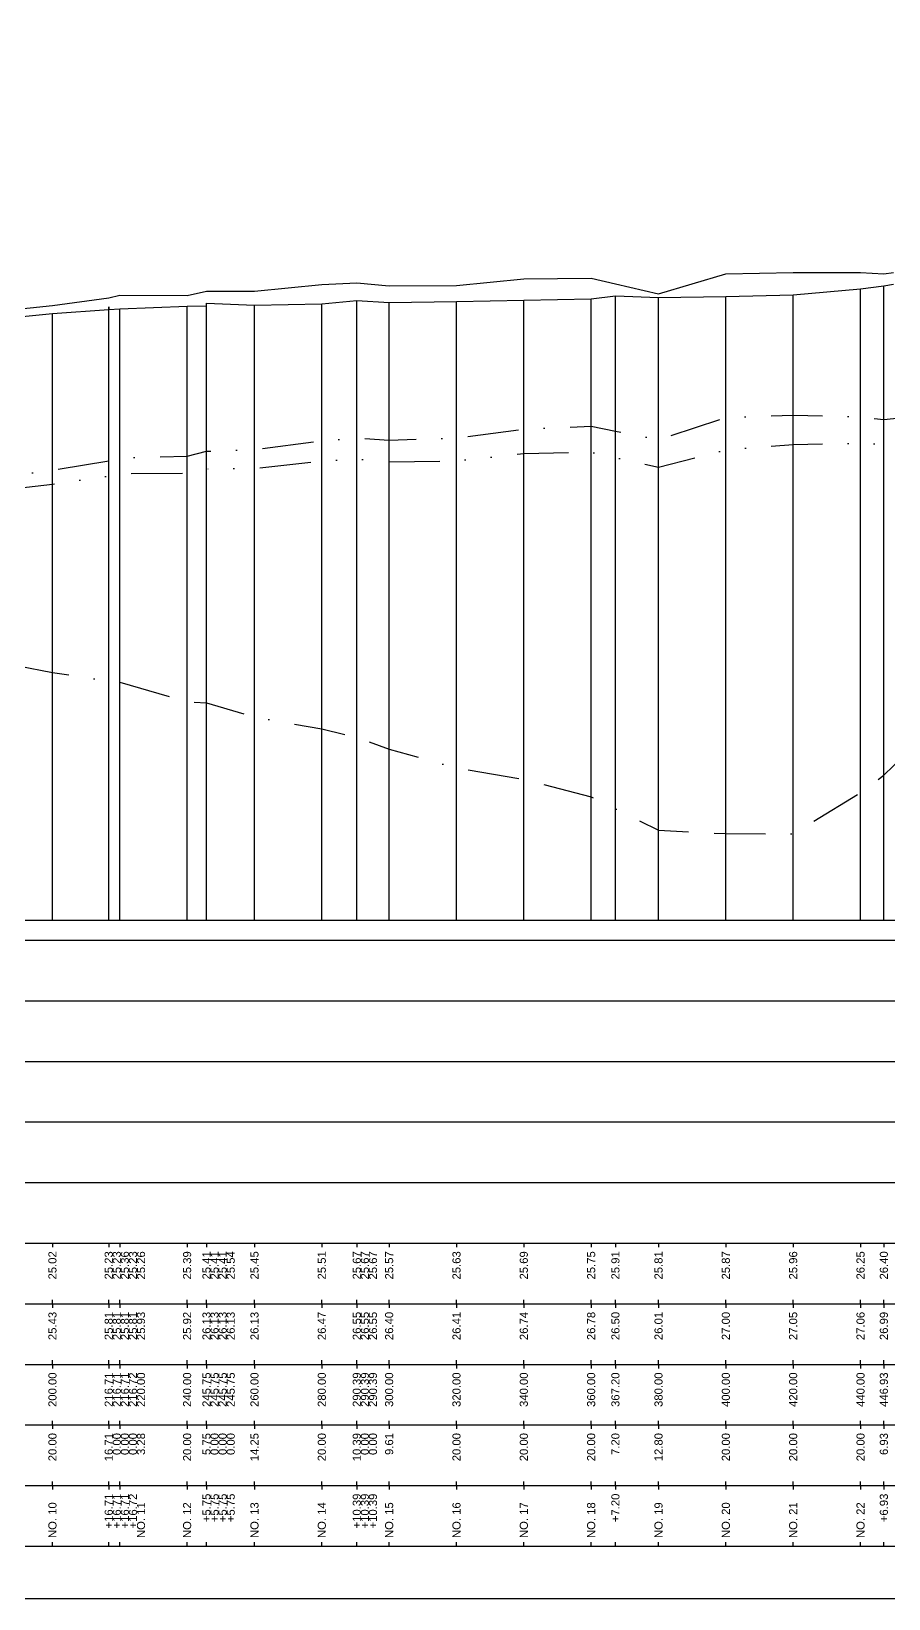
# Model space of a CAD drawing. Header units: millimetres. Extents: x -7351 to 135086, y 1419 to 5643.
# Drawn here: x 23023.8 to 23236, y 1419 to 1807 of the extents above; entities that cross this region are included whole.
import ezdxf
from ezdxf.enums import TextEntityAlignment as Align

# ---------------------------------------------------------------- set-up
doc = ezdxf.new("R2010")
doc.units = ezdxf.units.MM
for name, pattern in [('BORDER', [44.45, 12.7, -6.35, 12.7, -6.35, 0, -6.35]), ('DASHDOT', [25.4, 12.7, -6.35, 0, -6.35]), ('DIVIDE', [31.75, 12.7, -6.35, 0, -6.35, 0, -6.35])]:
    doc.linetypes.add(name, pattern=pattern)
for name, color, linetype in [('KZ_종단_계획선', 1, 'Continuous'), ('KZ_종단_도각', 7, 'Continuous'), ('KZ_종단_수직선', 7, 'Continuous'), ('KZ_종단_암선1', 56, 'DASHDOT'), ('KZ_종단_암선2', 4, 'DIVIDE'), ('KZ_종단_암선3', 6, 'BORDER'), ('KZ_종단_지반선', 3, 'Continuous'), ('KZ_종단_테이블문자', 7, 'Continuous'), ('KZ_종단_테이블선', 7, 'Continuous')]:
    doc.layers.add(name, color=color, linetype=linetype)
doc.styles.get("Standard").update_dxf_attribs({"font": 'arial.ttf'})

msp = doc.modelspace()

# ---------------------------------------------------------------- linework, layer by layer
at = {"layer": 'KZ_종단_계획선'}
msp.add_lwpolyline([(23012.36, 1735.5), (23029.03, 1737.16), (23042.95, 1738.19), (23042.95, 1738.19), (23042.95, 1738.85), (23042.96, 1738.19), (23045.69, 1738.35), (23062.36, 1738.98), (23067.15, 1739.07), (23067.16, 1739.07), (23067.16, 1739.07), (23067.16, 1739.73), (23079.03, 1739.28), (23095.69, 1739.59), (23104.35, 1740.41), (23104.35, 1740.41), (23104.35, 1740.41), (23112.36, 1739.89), (23129.03, 1740.2), (23145.69, 1740.5), (23162.36, 1740.8), (23168.36, 1741.58), (23179.03, 1741.11), (23195.69, 1741.41), (23212.36, 1741.82), (23229.03, 1743.26), (23234.8, 1744.06), (23237.18, 1744.43)], dxfattribs=at)
at = {"layer": 'KZ_종단_도각'}
msp.add_lwpolyline([(22817.36, 1419.04), (23658.36, 1419.04), (23658.36, 2013.04), (22817.36, 2013.04)], close=True, dxfattribs=at)
at = {"layer": 'KZ_종단_수직선'}
for p, q in [((23229.03, 1587.04), (23229.03, 1743.26)), ((23234.8, 1587.04), (23234.8, 1744.06)), ((23042.95, 1587.04), (23042.95, 1738.85)), ((23045.69, 1587.04), (23045.69, 1738.35)), ((23062.36, 1587.04), (23062.36, 1738.98)), ((23067.15, 1587.04), (23067.15, 1739.73)), ((23067.15, 1587.04), (23067.15, 1739.07)), ((23067.15, 1587.04), (23067.15, 1739.07)), ((23067.15, 1587.04), (23067.15, 1739.07)), ((23079.03, 1587.04), (23079.03, 1739.28)), ((23095.69, 1587.04), (23095.69, 1739.59)), ((23104.35, 1587.04), (23104.35, 1740.41)), ((23104.35, 1587.04), (23104.35, 1740.41)), ((23104.35, 1587.04), (23104.35, 1740.41)), ((23112.36, 1587.04), (23112.36, 1739.89)), ((23129.03, 1587.04), (23129.03, 1740.2)), ((23145.69, 1587.04), (23145.69, 1740.5)), ((23162.36, 1587.04), (23162.36, 1740.8)), ((23168.36, 1587.04), (23168.36, 1741.58)), ((23179.03, 1587.04), (23179.03, 1741.11)), ((23195.69, 1587.04), (23195.69, 1741.41)), ((23212.36, 1587.04), (23212.36, 1741.82)), ((23029.03, 1587.04), (23029.03, 1737.16)), ((23042.95, 1587.04), (23042.95, 1738.19)), ((23042.95, 1587.04), (23042.95, 1738.19)), ((23042.96, 1587.04), (23042.96, 1738.19))]:
    msp.add_line(p, q, dxfattribs=at)
at = {"layer": 'KZ_종단_암선1', "flags": 128}
msp.add_lwpolyline([(22862.36, 1661.68), (22866.63, 1666.52), (22866.63, 1666.52), (22866.63, 1666.52), (22866.63, 1666.52), (22866.63, 1666.52), (22866.63, 1666.52), (22872.15, 1672.77), (22872.15, 1672.77), (22872.15, 1672.77), (22872.15, 1672.77), (22872.15, 1672.77), (22872.15, 1672.77), (22872.15, 1672.77), (22872.15, 1672.77), (22879.03, 1680.56), (22895.69, 1682.3), (22908.15, 1680.9), (22908.16, 1680.9), (22912.36, 1682.74), (22929.03, 1683.37), (22934.8, 1684.11), (22945.69, 1686.53), (22951.47, 1687.88), (22962.36, 1690.43), (22979.03, 1691.61), (22995.69, 1694.62), (23008.15, 1695.93), (23008.15, 1695.93), (23008.15, 1695.93), (23008.15, 1695.93), (23012.36, 1696.15), (23029.03, 1698.42), (23042.95, 1700.74), (23042.95, 1700.74), (23042.95, 1700.74), (23042.96, 1700.74), (23045.69, 1701.43), (23062.36, 1701.91), (23067.15, 1703.11), (23067.15, 1703.11), (23067.15, 1703.11), (23067.15, 1703.11), (23079.03, 1703.47), (23095.69, 1705.68), (23104.35, 1706.33), (23104.35, 1706.33), (23104.35, 1706.33), (23112.36, 1705.84), (23129.03, 1706.39), (23145.69, 1708.59), (23162.36, 1709.29), (23168.36, 1708.08), (23179.03, 1705.93), (23195.69, 1711.44), (23212.36, 1712), (23229.03, 1711.61), (23234.8, 1710.97), (23237.18, 1711.21), (23245.69, 1712.36), (23262.36, 1715.76), (23279.03, 1721.14), (23295.69, 1720.33), (23312.36, 1725.46), (23318.13, 1725.42), (23329.03, 1725.35), (23345.69, 1730.93), (23362.36, 1742.31), (23368.13, 1742.99), (23379.03, 1744.28), (23395.69, 1744.21), (23412.36, 1750.07), (23418.13, 1750.04), (23429.03, 1749.98), (23445.69, 1767.81), (23462.36, 1767.17), (23479.03, 1793.42), (23479.48, 1793.47)], dxfattribs=at)
at = {"layer": 'KZ_종단_암선2', "flags": 128}
msp.add_lwpolyline([(22866.63, 1629.58), (22866.63, 1629.58), (22866.63, 1629.58), (22866.63, 1629.58), (22866.63, 1629.58), (22866.63, 1629.58), (22872.15, 1652.26), (22872.15, 1652.26), (22872.15, 1652.26), (22872.15, 1652.26), (22872.15, 1652.26), (22872.15, 1652.26), (22872.15, 1652.26), (22872.15, 1652.26), (22879.03, 1680.5), (22895.69, 1681.86), (22908.15, 1680.17), (22908.16, 1680.17), (22912.36, 1681.92), (22929.03, 1682.16), (22934.8, 1682.77), (22945.69, 1684.94), (22951.47, 1686.16), (22962.36, 1688.45), (22979.03, 1689.25), (22995.69, 1691.89), (23008.15, 1692.91), (23008.15, 1692.91), (23008.15, 1692.91), (23008.15, 1692.91), (23012.36, 1693.03), (23029.03, 1694.92), (23042.95, 1696.93), (23042.95, 1696.93), (23042.95, 1696.93), (23042.96, 1696.93), (23045.69, 1697.56), (23062.36, 1697.67), (23067.15, 1698.76), (23067.15, 1698.76), (23067.15, 1698.76), (23067.15, 1698.76), (23079.03, 1698.86), (23095.69, 1700.71), (23104.35, 1701.16), (23104.35, 1701.16), (23104.35, 1701.16), (23112.36, 1700.5), (23129.03, 1700.69), (23145.69, 1702.54), (23162.36, 1702.89), (23168.36, 1701.55), (23179.03, 1699.18), (23195.69, 1703.42), (23212.36, 1704.77), (23229.03, 1705.11), (23234.8, 1704.83), (23237.18, 1705.21), (23245.69, 1706.89), (23262.36, 1711.37), (23279.03, 1717.85), (23295.69, 1718.21), (23312.36, 1724.27), (23318.13, 1724.08), (23329.03, 1723.73), (23345.69, 1728.91), (23362.36, 1739.09), (23368.13, 1739.32), (23379.03, 1739.76), (23395.69, 1738.3), (23412.36, 1742.7), (23418.13, 1742.14), (23429.03, 1741.08), (23445.69, 1757.3), (23462.36, 1755), (23479.03, 1779.53), (23479.48, 1779.53)], dxfattribs=at)
at = {"layer": 'KZ_종단_암선3', "flags": 128}
msp.add_lwpolyline([(22866.63, 1629.38), (22866.63, 1629.38), (22866.63, 1629.38), (22866.63, 1629.38), (22866.63, 1629.38), (22866.63, 1629.38), (22872.15, 1651.8), (22872.15, 1651.8), (22872.15, 1651.8), (22872.15, 1651.8), (22872.15, 1651.8), (22872.15, 1651.8), (22872.15, 1651.8), (22872.15, 1651.8), (22879.03, 1679.72), (22895.69, 1675.99), (22908.15, 1670.49), (22908.16, 1670.49), (22912.36, 1670.95), (22929.03, 1666.08), (22934.8, 1664.92), (22945.69, 1663.75), (22951.47, 1663.2), (22962.36, 1662.15), (22979.03, 1657.85), (22995.69, 1655.4), (23008.15, 1652.63), (23008.15, 1652.63), (23008.15, 1652.63), (23008.15, 1652.63), (23012.36, 1651.49), (23029.03, 1648.33), (23042.95, 1646.16), (23042.95, 1646.16), (23042.95, 1646.16), (23042.96, 1646.16), (23045.69, 1645.97), (23062.36, 1641.1), (23067.15, 1640.77), (23067.15, 1640.77), (23067.15, 1640.77), (23067.15, 1640.77), (23079.03, 1637.37), (23095.69, 1634.33), (23104.35, 1632.27), (23104.35, 1632.27), (23104.35, 1632.27), (23112.36, 1629.3), (23129.03, 1624.72), (23145.69, 1621.86), (23162.36, 1617.57), (23168.36, 1614.58), (23179.03, 1609.25), (23195.69, 1608.42), (23212.36, 1608.41), (23229.03, 1618.55), (23234.8, 1622.92), (23237.18, 1625.24), (23245.69, 1633.98), (23262.36, 1652.82), (23279.03, 1674.44), (23295.69, 1689.93), (23312.36, 1712.88), (23318.13, 1677.94), (23362.36, 1737.69), (23368.13, 1737.5), (23379.03, 1737.16), (23395.69, 1734.52), (23412.36, 1737.73), (23418.13, 1736.76), (23429.03, 1734.92), (23445.69, 1749.99), (23462.36, 1746.55), (23479.03, 1769.97), (23479.48, 1769.95)], dxfattribs=at)
at = {"layer": 'KZ_종단_지반선', "flags": 128}
msp.add_lwpolyline([(23012.36, 1737.45), (23029.03, 1739.2), (23042.95, 1741.09), (23042.95, 1741.09), (23042.95, 1741.09), (23042.96, 1741.09), (23045.69, 1741.7), (23062.36, 1741.66), (23067.15, 1742.71), (23067.15, 1742.71), (23067.15, 1742.71), (23067.15, 1742.71), (23079.03, 1742.71), (23095.69, 1744.4), (23104.35, 1744.78), (23104.35, 1744.78), (23104.35, 1744.78), (23112.36, 1744.04), (23129.03, 1744.08), (23145.69, 1745.76), (23162.36, 1745.95), (23168.36, 1744.55), (23179.03, 1742.07), (23195.69, 1747.04), (23212.36, 1747.31), (23229.03, 1747.36), (23234.8, 1746.97), (23237.18, 1747.31)], dxfattribs=at)
at = {"layer": 'KZ_종단_테이블선'}
for p, q in [((22842.36, 1587.04), (23484.48, 1587.04)), ((22842.36, 1582.04), (23484.48, 1582.04)), ((22842.36, 1567.04), (23484.48, 1567.04)), ((22842.36, 1552.04), (23484.48, 1552.04)), ((22842.36, 1537.04), (23484.48, 1537.04)), ((22842.36, 1522.04), (23484.48, 1522.04)), ((22842.36, 1507.04), (23484.48, 1507.04)), ((23029.03, 1507.04), (23029.03, 1506.04)), ((23042.95, 1507.04), (23042.95, 1506.04)), ((23042.95, 1507.04), (23042.95, 1506.04)), ((23042.95, 1507.04), (23042.95, 1506.04)), ((23042.96, 1507.04), (23042.96, 1506.04)), ((23045.69, 1507.04), (23045.69, 1506.04)), ((23062.36, 1507.04), (23062.36, 1506.04)), ((23067.15, 1507.04), (23067.15, 1506.04)), ((23067.15, 1507.04), (23067.15, 1506.04)), ((23067.15, 1507.04), (23067.15, 1506.04)), ((23067.15, 1507.04), (23067.15, 1506.04)), ((23079.03, 1507.04), (23079.03, 1506.04)), ((23095.69, 1507.04), (23095.69, 1506.04)), ((23104.35, 1507.04), (23104.35, 1506.04)), ((23104.35, 1507.04), (23104.35, 1506.04)), ((23104.35, 1507.04), (23104.35, 1506.04)), ((23112.36, 1507.04), (23112.36, 1506.04)), ((23129.03, 1507.04), (23129.03, 1506.04)), ((23145.69, 1507.04), (23145.69, 1506.04)), ((23162.36, 1507.04), (23162.36, 1506.04)), ((23168.36, 1507.04), (23168.36, 1506.04)), ((23179.03, 1507.04), (23179.03, 1506.04)), ((23195.69, 1507.04), (23195.69, 1506.04)), ((23212.36, 1507.04), (23212.36, 1506.04)), ((23229.03, 1507.04), (23229.03, 1506.04)), ((23234.8, 1507.04), (23234.8, 1506.04)), ((22842.36, 1492.04), (23484.48, 1492.04)), ((23029.03, 1492.04), (23029.03, 1493.04)), ((23029.03, 1492.04), (23029.03, 1491.04)), ((23042.95, 1492.04), (23042.95, 1493.04)), ((23042.95, 1492.04), (23042.95, 1493.04)), ((23042.95, 1492.04), (23042.95, 1493.04)), ((23042.95, 1492.04), (23042.95, 1491.04)), ((23042.95, 1492.04), (23042.95, 1491.04)), ((23042.95, 1492.04), (23042.95, 1491.04)), ((23042.96, 1492.04), (23042.96, 1493.04)), ((23042.96, 1492.04), (23042.96, 1491.04)), ((23045.69, 1492.04), (23045.69, 1493.04)), ((23045.69, 1492.04), (23045.69, 1491.04)), ((23062.36, 1492.04), (23062.36, 1493.04)), ((23062.36, 1492.04), (23062.36, 1491.04)), ((23067.15, 1492.04), (23067.15, 1493.04)), ((23067.15, 1492.04), (23067.15, 1493.04)), ((23067.15, 1492.04), (23067.15, 1493.04)), ((23067.15, 1492.04), (23067.15, 1493.04)), ((23067.15, 1492.04), (23067.15, 1491.04)), ((23067.15, 1492.04), (23067.15, 1491.04)), ((23067.15, 1492.04), (23067.15, 1491.04)), ((23067.15, 1492.04), (23067.15, 1491.04)), ((23079.03, 1492.04), (23079.03, 1493.04)), ((23079.03, 1492.04), (23079.03, 1491.04)), ((23095.69, 1492.04), (23095.69, 1493.04)), ((23095.69, 1492.04), (23095.69, 1491.04)), ((23104.35, 1492.04), (23104.35, 1493.04)), ((23104.35, 1492.04), (23104.35, 1493.04)), ((23104.35, 1492.04), (23104.35, 1493.04)), ((23104.35, 1492.04), (23104.35, 1491.04)), ((23104.35, 1492.04), (23104.35, 1491.04)), ((23104.35, 1492.04), (23104.35, 1491.04)), ((23112.36, 1492.04), (23112.36, 1493.04)), ((23112.36, 1492.04), (23112.36, 1491.04)), ((23129.03, 1492.04), (23129.03, 1493.04)), ((23129.03, 1492.04), (23129.03, 1491.04)), ((23145.69, 1492.04), (23145.69, 1493.04)), ((23145.69, 1492.04), (23145.69, 1491.04)), ((23162.36, 1492.04), (23162.36, 1493.04)), ((23162.36, 1492.04), (23162.36, 1491.04)), ((23168.36, 1492.04), (23168.36, 1493.04)), ((23168.36, 1492.04), (23168.36, 1491.04)), ((23179.03, 1492.04), (23179.03, 1493.04)), ((23179.03, 1492.04), (23179.03, 1491.04)), ((23195.69, 1492.04), (23195.69, 1493.04)), ((23195.69, 1492.04), (23195.69, 1491.04)), ((23212.36, 1492.04), (23212.36, 1493.04)), ((23212.36, 1492.04), (23212.36, 1491.04)), ((23229.03, 1492.04), (23229.03, 1493.04)), ((23229.03, 1492.04), (23229.03, 1491.04)), ((23234.8, 1492.04), (23234.8, 1493.04)), ((23234.8, 1492.04), (23234.8, 1491.04)), ((22842.36, 1477.04), (23484.48, 1477.04)), ((23029.03, 1477.04), (23029.03, 1478.04)), ((23029.03, 1477.04), (23029.03, 1476.04)), ((23042.95, 1477.04), (23042.95, 1478.04)), ((23042.95, 1477.04), (23042.95, 1478.04)), ((23042.95, 1477.04), (23042.95, 1478.04)), ((23042.95, 1477.04), (23042.95, 1476.04)), ((23042.95, 1477.04), (23042.95, 1476.04)), ((23042.95, 1477.04), (23042.95, 1476.04)), ((23042.96, 1477.04), (23042.96, 1478.04)), ((23042.96, 1477.04), (23042.96, 1476.04)), ((23045.69, 1477.04), (23045.69, 1478.04)), ((23045.69, 1477.04), (23045.69, 1476.04)), ((23062.36, 1477.04), (23062.36, 1478.04)), ((23062.36, 1477.04), (23062.36, 1476.04)), ((23067.15, 1477.04), (23067.15, 1478.04)), ((23067.15, 1477.04), (23067.15, 1478.04)), ((23067.15, 1477.04), (23067.15, 1478.04)), ((23067.15, 1477.04), (23067.15, 1478.04)), ((23067.15, 1477.04), (23067.15, 1476.04)), ((23067.15, 1477.04), (23067.15, 1476.04)), ((23067.15, 1477.04), (23067.15, 1476.04)), ((23067.15, 1477.04), (23067.15, 1476.04)), ((23079.03, 1477.04), (23079.03, 1478.04)), ((23079.03, 1477.04), (23079.03, 1476.04)), ((23095.69, 1477.04), (23095.69, 1478.04)), ((23095.69, 1477.04), (23095.69, 1476.04)), ((23104.35, 1477.04), (23104.35, 1478.04)), ((23104.35, 1477.04), (23104.35, 1478.04)), ((23104.35, 1477.04), (23104.35, 1478.04)), ((23104.35, 1477.04), (23104.35, 1476.04)), ((23104.35, 1477.04), (23104.35, 1476.04)), ((23104.35, 1477.04), (23104.35, 1476.04)), ((23112.36, 1477.04), (23112.36, 1478.04)), ((23112.36, 1477.04), (23112.36, 1476.04)), ((23129.03, 1477.04), (23129.03, 1478.04)), ((23129.03, 1477.04), (23129.03, 1476.04)), ((23145.69, 1477.04), (23145.69, 1478.04)), ((23145.69, 1477.04), (23145.69, 1476.04)), ((23162.36, 1477.04), (23162.36, 1478.04)), ((23162.36, 1477.04), (23162.36, 1476.04)), ((23168.36, 1477.04), (23168.36, 1478.04)), ((23168.36, 1477.04), (23168.36, 1476.04)), ((23179.03, 1477.04), (23179.03, 1478.04)), ((23179.03, 1477.04), (23179.03, 1476.04)), ((23195.69, 1477.04), (23195.69, 1478.04)), ((23195.69, 1477.04), (23195.69, 1476.04)), ((23212.36, 1477.04), (23212.36, 1478.04)), ((23212.36, 1477.04), (23212.36, 1476.04)), ((23229.03, 1477.04), (23229.03, 1478.04)), ((23229.03, 1477.04), (23229.03, 1476.04)), ((23234.8, 1477.04), (23234.8, 1478.04)), ((23234.8, 1477.04), (23234.8, 1476.04)), ((23029.03, 1462.04), (23029.03, 1463.04)), ((23042.95, 1462.04), (23042.95, 1463.04)), ((23042.95, 1462.04), (23042.95, 1463.04)), ((23042.95, 1462.04), (23042.95, 1463.04)), ((23042.96, 1462.04), (23042.96, 1463.04)), ((23045.69, 1462.04), (23045.69, 1463.04)), ((23062.36, 1462.04), (23062.36, 1463.04)), ((23067.15, 1462.04), (23067.15, 1463.04)), ((23067.15, 1462.04), (23067.15, 1463.04)), ((23067.15, 1462.04), (23067.15, 1463.04)), ((23067.15, 1462.04), (23067.15, 1463.04)), ((23079.03, 1462.04), (23079.03, 1463.04)), ((23095.69, 1462.04), (23095.69, 1463.04)), ((23104.35, 1462.04), (23104.35, 1463.04)), ((23104.35, 1462.04), (23104.35, 1463.04)), ((23104.35, 1462.04), (23104.35, 1463.04)), ((23112.36, 1462.04), (23112.36, 1463.04)), ((23129.03, 1462.04), (23129.03, 1463.04)), ((23145.69, 1462.04), (23145.69, 1463.04)), ((23162.36, 1462.04), (23162.36, 1463.04)), ((23168.36, 1462.04), (23168.36, 1463.04)), ((23179.03, 1462.04), (23179.03, 1463.04)), ((23195.69, 1462.04), (23195.69, 1463.04)), ((23212.36, 1462.04), (23212.36, 1463.04)), ((23229.03, 1462.04), (23229.03, 1463.04)), ((23234.8, 1462.04), (23234.8, 1463.04)), ((22842.36, 1462.04), (23484.48, 1462.04)), ((23029.03, 1462.04), (23029.03, 1461.04)), ((23042.95, 1462.04), (23042.95, 1461.04)), ((23042.95, 1462.04), (23042.95, 1461.04)), ((23042.95, 1462.04), (23042.95, 1461.04)), ((23042.96, 1462.04), (23042.96, 1461.04)), ((23045.69, 1462.04), (23045.69, 1461.04)), ((23062.36, 1462.04), (23062.36, 1461.04)), ((23067.15, 1462.04), (23067.15, 1461.04)), ((23067.15, 1462.04), (23067.15, 1461.04)), ((23067.15, 1462.04), (23067.15, 1461.04)), ((23067.15, 1462.04), (23067.15, 1461.04)), ((23079.03, 1462.04), (23079.03, 1461.04)), ((23095.69, 1462.04), (23095.69, 1461.04)), ((23104.35, 1462.04), (23104.35, 1461.04)), ((23104.35, 1462.04), (23104.35, 1461.04)), ((23104.35, 1462.04), (23104.35, 1461.04)), ((23112.36, 1462.04), (23112.36, 1461.04)), ((23129.03, 1462.04), (23129.03, 1461.04)), ((23145.69, 1462.04), (23145.69, 1461.04)), ((23162.36, 1462.04), (23162.36, 1461.04)), ((23168.36, 1462.04), (23168.36, 1461.04)), ((23179.03, 1462.04), (23179.03, 1461.04)), ((23195.69, 1462.04), (23195.69, 1461.04)), ((23212.36, 1462.04), (23212.36, 1461.04)), ((23229.03, 1462.04), (23229.03, 1461.04)), ((23234.8, 1462.04), (23234.8, 1461.04)), ((23029.03, 1447.04), (23029.03, 1448.04)), ((23042.95, 1447.04), (23042.95, 1448.04)), ((23042.95, 1447.04), (23042.95, 1448.04)), ((23042.95, 1447.04), (23042.95, 1448.04)), ((23042.96, 1447.04), (23042.96, 1448.04)), ((23045.69, 1447.04), (23045.69, 1448.04)), ((23062.36, 1447.04), (23062.36, 1448.04)), ((23067.15, 1447.04), (23067.15, 1448.04)), ((23067.15, 1447.04), (23067.15, 1448.04)), ((23067.15, 1447.04), (23067.15, 1448.04)), ((23067.15, 1447.04), (23067.15, 1448.04)), ((23079.03, 1447.04), (23079.03, 1448.04)), ((23095.69, 1447.04), (23095.69, 1448.04)), ((23104.35, 1447.04), (23104.35, 1448.04)), ((23104.35, 1447.04), (23104.35, 1448.04)), ((23104.35, 1447.04), (23104.35, 1448.04)), ((23112.36, 1447.04), (23112.36, 1448.04)), ((23129.03, 1447.04), (23129.03, 1448.04)), ((23145.69, 1447.04), (23145.69, 1448.04)), ((23162.36, 1447.04), (23162.36, 1448.04)), ((23168.36, 1447.04), (23168.36, 1448.04)), ((23179.03, 1447.04), (23179.03, 1448.04)), ((23195.69, 1447.04), (23195.69, 1448.04)), ((23212.36, 1447.04), (23212.36, 1448.04)), ((23229.03, 1447.04), (23229.03, 1448.04)), ((23234.8, 1447.04), (23234.8, 1448.04)), ((22842.36, 1447.04), (23484.48, 1447.04)), ((23029.03, 1447.04), (23029.03, 1446.04)), ((23042.95, 1447.04), (23042.95, 1446.04)), ((23042.95, 1447.04), (23042.95, 1446.04)), ((23042.95, 1447.04), (23042.95, 1446.04)), ((23042.96, 1447.04), (23042.96, 1446.04)), ((23045.69, 1447.04), (23045.69, 1446.04)), ((23062.36, 1447.04), (23062.36, 1446.04)), ((23067.15, 1447.04), (23067.15, 1446.04)), ((23067.15, 1447.04), (23067.15, 1446.04)), ((23067.15, 1447.04), (23067.15, 1446.04)), ((23067.15, 1447.04), (23067.15, 1446.04)), ((23079.03, 1447.04), (23079.03, 1446.04)), ((23095.69, 1447.04), (23095.69, 1446.04)), ((23104.35, 1447.04), (23104.35, 1446.04)), ((23104.35, 1447.04), (23104.35, 1446.04)), ((23104.35, 1447.04), (23104.35, 1446.04)), ((23112.36, 1447.04), (23112.36, 1446.04)), ((23129.03, 1447.04), (23129.03, 1446.04)), ((23145.69, 1447.04), (23145.69, 1446.04)), ((23162.36, 1447.04), (23162.36, 1446.04)), ((23168.36, 1447.04), (23168.36, 1446.04)), ((23179.03, 1447.04), (23179.03, 1446.04)), ((23195.69, 1447.04), (23195.69, 1446.04)), ((23212.36, 1447.04), (23212.36, 1446.04)), ((23229.03, 1447.04), (23229.03, 1446.04)), ((23234.8, 1447.04), (23234.8, 1446.04)), ((22842.36, 1432.04), (23484.48, 1432.04)), ((23029.03, 1432.04), (23029.03, 1433.04)), ((23042.95, 1432.04), (23042.95, 1433.04)), ((23042.95, 1432.04), (23042.95, 1433.04)), ((23042.95, 1432.04), (23042.95, 1433.04)), ((23042.96, 1432.04), (23042.96, 1433.04)), ((23045.69, 1432.04), (23045.69, 1433.04)), ((23062.36, 1432.04), (23062.36, 1433.04)), ((23067.15, 1432.04), (23067.15, 1433.04)), ((23067.15, 1432.04), (23067.15, 1433.04)), ((23067.15, 1432.04), (23067.15, 1433.04)), ((23067.15, 1432.04), (23067.15, 1433.04)), ((23079.03, 1432.04), (23079.03, 1433.04)), ((23095.69, 1432.04), (23095.69, 1433.04)), ((23104.35, 1432.04), (23104.35, 1433.04)), ((23104.35, 1432.04), (23104.35, 1433.04)), ((23104.35, 1432.04), (23104.35, 1433.04)), ((23112.36, 1432.04), (23112.36, 1433.04)), ((23129.03, 1432.04), (23129.03, 1433.04)), ((23145.69, 1432.04), (23145.69, 1433.04)), ((23162.36, 1432.04), (23162.36, 1433.04)), ((23168.36, 1432.04), (23168.36, 1433.04)), ((23179.03, 1432.04), (23179.03, 1433.04)), ((23195.69, 1432.04), (23195.69, 1433.04)), ((23212.36, 1432.04), (23212.36, 1433.04)), ((23229.03, 1432.04), (23229.03, 1433.04)), ((23234.8, 1432.04), (23234.8, 1433.04))]:
    msp.add_line(p, q, dxfattribs=at)

# ---------------------------------------------------------------- texts
at = {"layer": 'KZ_종단_테이블문자'}
for s, p in [('25.02', (23029.03, 1505.04)), ('25.23', (23042.95, 1505.04)), ('25.23', (23044.95, 1505.04)), ('25.36', (23046.95, 1505.04)), ('25.23', (23048.95, 1505.04)), ('25.26', (23050.95, 1505.04)), ('25.39', (23062.36, 1505.04)), ('25.41', (23067.15, 1505.04)), ('25.41', (23069.15, 1505.04)), ('25.41', (23071.15, 1505.04)), ('25.54', (23073.15, 1505.04)), ('25.45', (23079.03, 1505.04)), ('25.51', (23095.69, 1505.04)), ('25.67', (23104.35, 1505.04)), ('25.67', (23106.35, 1505.04)), ('25.67', (23108.35, 1505.04)), ('25.57', (23112.36, 1505.04)), ('25.63', (23129.03, 1505.04)), ('25.69', (23145.69, 1505.04)), ('25.75', (23162.36, 1505.04)), ('25.91', (23168.36, 1505.04)), ('25.81', (23179.03, 1505.04)), ('25.87', (23195.69, 1505.04)), ('25.96', (23212.36, 1505.04)), ('26.25', (23229.03, 1505.04)), ('26.40', (23234.8, 1505.04)), ('26.55', (23104.35, 1490.04)), ('26.55', (23106.35, 1490.04)), ('26.55', (23108.35, 1490.04)), ('26.40', (23112.36, 1490.04)), ('26.74', (23145.69, 1490.04)), ('26.50', (23168.36, 1490.04)), ('27.00', (23195.69, 1490.04)), ('27.05', (23212.36, 1490.04)), ('25.43', (23029.03, 1490.04)), ('25.81', (23042.95, 1490.04)), ('25.81', (23044.95, 1490.04)), ('25.81', (23046.95, 1490.04)), ('25.81', (23048.95, 1490.04)), ('25.93', (23050.95, 1490.04)), ('25.92', (23062.36, 1490.04)), ('26.13', (23067.15, 1490.04)), ('26.13', (23069.15, 1490.04)), ('26.13', (23071.15, 1490.04)), ('26.13', (23073.15, 1490.04)), ('26.13', (23079.03, 1490.04)), ('26.47', (23095.69, 1490.04)), ('26.41', (23129.03, 1490.04)), ('26.78', (23162.36, 1490.04)), ('26.01', (23179.03, 1490.04)), ('27.06', (23229.03, 1490.04)), ('26.99', (23234.8, 1490.04)), ('200.00', (23029.03, 1475.04)), ('216.71', (23042.95, 1475.04)), ('216.71', (23044.95, 1475.04)), ('216.71', (23046.95, 1475.04)), ('216.72', (23048.95, 1475.04)), ('220.00', (23050.95, 1475.04)), ('240.00', (23062.36, 1475.04)), ('245.75', (23067.15, 1475.04)), ('245.75', (23069.15, 1475.04)), ('245.75', (23071.15, 1475.04)), ('245.75', (23073.15, 1475.04)), ('260.00', (23079.03, 1475.04)), ('280.00', (23095.69, 1475.04)), ('290.39', (23104.35, 1475.04)), ('290.39', (23106.35, 1475.04)), ('290.39', (23108.35, 1475.04)), ('300.00', (23112.36, 1475.04)), ('320.00', (23129.03, 1475.04)), ('340.00', (23145.69, 1475.04)), ('360.00', (23162.36, 1475.04)), ('367.20', (23168.36, 1475.04)), ('380.00', (23179.03, 1475.04)), ('400.00', (23195.69, 1475.04)), ('420.00', (23212.36, 1475.04)), ('440.00', (23229.03, 1475.04)), ('446.93', (23234.8, 1475.04)), ('20.00', (23029.03, 1460.04)), ('16.71', (23042.95, 1460.04)), ('0.00', (23044.95, 1460.04)), ('0.00', (23046.95, 1460.04)), ('0.00', (23048.95, 1460.04)), ('3.28', (23050.95, 1460.04)), ('20.00', (23062.36, 1460.04)), ('5.75', (23067.15, 1460.04)), ('0.00', (23069.15, 1460.04)), ('0.00', (23071.15, 1460.04)), ('0.00', (23073.15, 1460.04)), ('14.25', (23079.03, 1460.04)), ('20.00', (23095.69, 1460.04)), ('10.39', (23104.35, 1460.04)), ('0.00', (23106.35, 1460.04)), ('0.00', (23108.35, 1460.04)), ('9.61', (23112.36, 1460.04)), ('20.00', (23129.03, 1460.04)), ('20.00', (23145.69, 1460.04)), ('20.00', (23162.36, 1460.04)), ('7.20', (23168.36, 1460.04)), ('12.80', (23179.03, 1460.04)), ('20.00', (23195.69, 1460.04)), ('20.00', (23212.36, 1460.04)), ('20.00', (23229.03, 1460.04)), ('6.93', (23234.8, 1460.04)), ('+16.71', (23042.95, 1445.04)), ('+16.71', (23044.95, 1445.04)), ('+16.71', (23046.95, 1445.04)), ('+16.72', (23048.95, 1445.04)), ('+5.75', (23067.15, 1445.04)), ('+5.75', (23069.15, 1445.04)), ('+5.75', (23071.15, 1445.04)), ('+5.75', (23073.15, 1445.04)), ('+10.39', (23104.35, 1445.04)), ('+10.39', (23106.35, 1445.04)), ('+10.39', (23108.35, 1445.04)), ('+7.20', (23168.36, 1445.04)), ('+6.93', (23234.8, 1445.04))]:
    msp.add_text(s, height=2, rotation=90, dxfattribs=at).set_placement(p, align=Align.MIDDLE_RIGHT)
for s, p in [('NO. 10', (23029.03, 1434.04)), ('NO. 11', (23050.95, 1434.04)), ('NO. 12', (23062.36, 1434.04)), ('NO. 13', (23079.03, 1434.04)), ('NO. 14', (23095.69, 1434.04)), ('NO. 15', (23112.36, 1434.04)), ('NO. 16', (23129.03, 1434.04)), ('NO. 17', (23145.69, 1434.04)), ('NO. 18', (23162.36, 1434.04)), ('NO. 19', (23179.03, 1434.04)), ('NO. 20', (23195.69, 1434.04)), ('NO. 21', (23212.36, 1434.04)), ('NO. 22', (23229.03, 1434.04))]:
    msp.add_text(s, height=2, rotation=90, dxfattribs=at).set_placement(p, align=Align.MIDDLE_LEFT)

doc.saveas('drawing.dxf')
